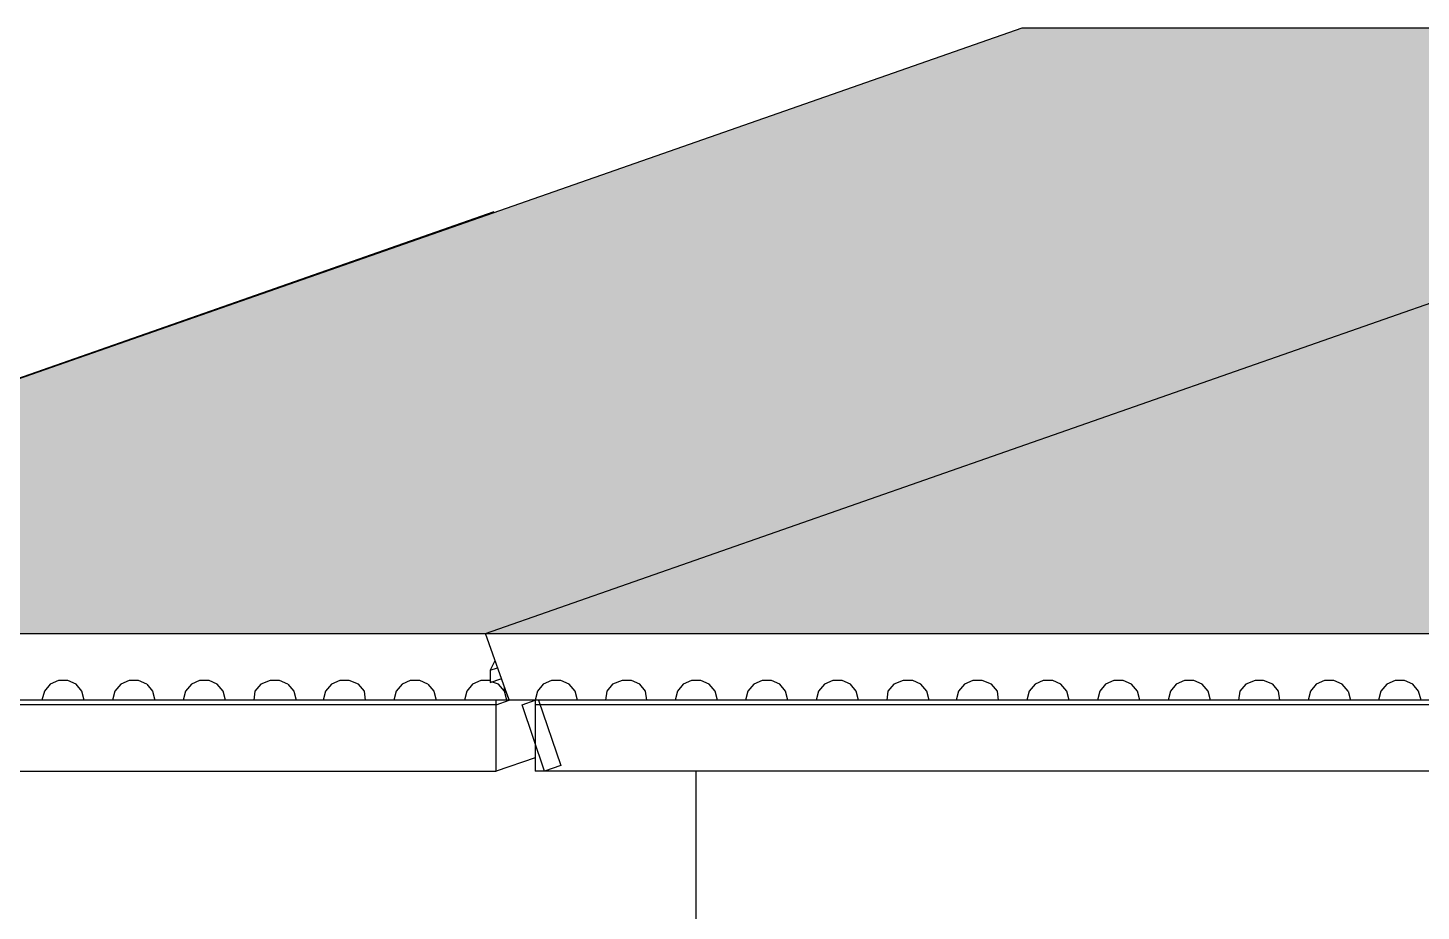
# Model space of a CAD drawing. Extents: x 500 to 638, y 181 to 267.
# Drawn here: x 602.19 to 606.152, y 211.95 to 214.463 of the extents above; entities that cross this region are included whole.
import ezdxf

# ---------------------------------------------------------------- set-up
doc = ezdxf.new("R2010")
doc.units = 0
doc.header["$LTSCALE"] = 7
for name, color, linetype in [('ALVENARIA', 7, 'CONTINUOUS'), ('ALVENARIA1', 44, 'CONTINUOUS'), ('COTA', 1, 'CONTINUOUS'), ('LINVISTA', 13, 'CONTINUOUS')]:
    doc.layers.add(name, color=color, linetype=linetype)

msp = doc.modelspace()

# ---------------------------------------------------------------- hatches: boundary and pattern name
at = {"layer": 'COTA'}
h = msp.add_hatch(dxfattribs=at)
h.set_pattern_fill('SPANTILE,_O', color=256, scale=0.2)
h.set_pattern_definition([(0, (607.07529, 214.00094), (0, 0.2), [0.04, -0.16]), (0, (607.17529, 214.04094), (0, 0.2), [0.04, -0.16]), (0, (607.17529, 214.06094), (0, 0.2), [0.04, -0.16]), (90, (607.09529, 214.00094), (-0.2, 1e-17), [0.2]), (45, (607.09529, 214.00094), (0, 0.2), [0.0565685, -0.2262742]), (45, (607.11529, 214.00094), (0, 0.2), [0.0282843, -0.2545584]), (135, (607.09529, 214.00094), (-0.2, 0), [0.0565685, -0.2262742]), (135, (607.27529, 214.00094), (-0.2, 0), [0.0282843, -0.2545584]), (26.56505, (607.13529, 214.02094), (0.2, 2e-10), [0.04472, -0.4024936]), (153.43495, (607.05529, 214.02094), (-0.2, 2e-10), [0.04472, -0.4024936]), (26.56505, (607.13529, 214.04094), (0.2, 2e-10), [0.04472, -0.4024936]), (153.43495, (607.05529, 214.04094), (-0.2, 2e-10), [0.04472, -0.4024936])])
h.paths.add_polyline_path([(616.5704, 212.7396), (617.1726, 212.9503), (617.1726, 213.2681), (620.5874, 214.4627), (612.2477, 214.4627), (612.2477, 213.3144), (609.9492, 213.3144), (609.9492, 214.4627), (605.0176, 214.4627), (600.0927, 212.7396), (603.4919, 212.7396), (607.0953, 214.0009), (610.6986, 212.7396)])
h = msp.add_hatch(dxfattribs=at)
h.set_pattern_fill('SPANTILE,_O', color=256, scale=0.2)
h.set_pattern_definition([(0, (607.07529, 214.00094), (0, 0.2), [0.04, -0.16]), (0, (607.17529, 214.04094), (0, 0.2), [0.04, -0.16]), (0, (607.17529, 214.06094), (0, 0.2), [0.04, -0.16]), (90, (607.09529, 214.00094), (-0.2, 1e-17), [0.2]), (45, (607.09529, 214.00094), (0, 0.2), [0.056569, -0.226274]), (45, (607.11529, 214.00094), (0, 0.2), [0.028284, -0.254558]), (135, (607.09529, 214.00094), (-0.2, 0), [0.056569, -0.226274]), (135, (607.27529, 214.00094), (-0.2, 0), [0.028284, -0.254558]), (26.565, (607.13529, 214.02094), (0.2, 2e-10), [0.04472, -0.402494]), (153.435, (607.05529, 214.02094), (-0.2, 2e-10), [0.04472, -0.402494]), (26.565, (607.13529, 214.04094), (0.2, 2e-10), [0.04472, -0.402494]), (153.435, (607.05529, 214.04094), (-0.2, 2e-10), [0.04472, -0.402494])])
h.paths.add_polyline_path([(607.0953, 214.0009), (603.4919, 212.7396), (610.6986, 212.7396)])

# ---------------------------------------------------------------- linework, layer by layer
at = {"layer": 'ALVENARIA'}
for p, q in [((603.4919, 212.7396, -1.4713), (607.0953, 214.0009, -1.4713)), ((603.5588, 212.5506, -1.4713), (603.4919, 212.7396, -1.4713)), ((603.4919, 212.7396, -1.4713), (610.6986, 212.7396, -1.4713)), ((603.6559, 212.5957, -1.4713), (603.6391, 212.5757, -1.4713)), ((603.6793, 212.6058, -1.4713), (603.6559, 212.5957, -1.4713)), ((603.7061, 212.6058, -1.4713), (603.6793, 212.6058, -1.4713)), ((603.7295, 212.5957, -1.4713), (603.7061, 212.6058, -1.4713)), ((603.7462, 212.5757, -1.4713), (603.7295, 212.5957, -1.4713)), ((603.8533, 212.5957, -1.4713), (603.8365, 212.5757, -1.4713)), ((603.88, 212.6058, -1.4713), (603.8533, 212.5957, -1.4713)), ((603.9068, 212.6058, -1.4713), (603.88, 212.6058, -1.4713)), ((603.9302, 212.5957, -1.4713), (603.9068, 212.6058, -1.4713)), ((603.947, 212.5757, -1.4713), (603.9302, 212.5957, -1.4713)), ((604.054, 212.5957, -1.4713), (604.0373, 212.5757, -1.4713)), ((604.0774, 212.6058, -1.4713), (604.054, 212.5957, -1.4713)), ((604.1042, 212.6058, -1.4713), (604.0774, 212.6058, -1.4713)), ((604.1276, 212.5957, -1.4713), (604.1042, 212.6058, -1.4713)), ((604.1443, 212.5757, -1.4713), (604.1276, 212.5957, -1.4713)), ((604.2548, 212.5957, -1.4713), (604.238, 212.5757, -1.4713)), ((604.2782, 212.6058, -1.4713), (604.2548, 212.5957, -1.4713)), ((604.3049, 212.6058, -1.4713), (604.2782, 212.6058, -1.4713)), ((604.3284, 212.5957, -1.4713), (604.3049, 212.6058, -1.4713)), ((604.3451, 212.5757, -1.4713), (604.3284, 212.5957, -1.4713)), ((604.4555, 212.5957, -1.4713), (604.4388, 212.5757, -1.4713)), ((604.4789, 212.6058, -1.4713), (604.4555, 212.5957, -1.4713)), ((604.5057, 212.6058, -1.4713), (604.4789, 212.6058, -1.4713)), ((604.5291, 212.5957, -1.4713), (604.5057, 212.6058, -1.4713)), ((604.5458, 212.5757, -1.4713), (604.5291, 212.5957, -1.4713)), ((604.6529, 212.5957, -1.4713), (604.6362, 212.5757, -1.4713)), ((604.6797, 212.6058, -1.4713), (604.6529, 212.5957, -1.4713)), ((604.7064, 212.6058, -1.4713), (604.6797, 212.6058, -1.4713)), ((604.7299, 212.5957, -1.4713), (604.7064, 212.6058, -1.4713)), ((604.7466, 212.5757, -1.4713), (604.7299, 212.5957, -1.4713)), ((604.8536, 212.5957, -1.4713), (604.8369, 212.5757, -1.4713)), ((604.8771, 212.6058, -1.4713), (604.8536, 212.5957, -1.4713)), ((604.9038, 212.6058, -1.4713), (604.8771, 212.6058, -1.4713)), ((604.9306, 212.5957, -1.4713), (604.9038, 212.6058, -1.4713)), ((604.9473, 212.5757, -1.4713), (604.9306, 212.5957, -1.4713)), ((605.0544, 212.5957, -1.4713), (605.0377, 212.5757, -1.4713)), ((605.0778, 212.6058, -1.4713), (605.0544, 212.5957, -1.4713)), ((605.1046, 212.6058, -1.4713), (605.0778, 212.6058, -1.4713)), ((605.128, 212.5957, -1.4713), (605.1046, 212.6058, -1.4713)), ((605.1447, 212.5757, -1.4713), (605.128, 212.5957, -1.4713)), ((605.2551, 212.5957, -1.4713), (605.2384, 212.5757, -1.4713)), ((605.2786, 212.6058, -1.4713), (605.2551, 212.5957, -1.4713)), ((605.3053, 212.6058, -1.4713), (605.2786, 212.6058, -1.4713)), ((605.3287, 212.5957, -1.4713), (605.3053, 212.6058, -1.4713)), ((605.3455, 212.5757, -1.4713), (605.3287, 212.5957, -1.4713)), ((605.4559, 212.5957, -1.4713), (605.4391, 212.5757, -1.4713)), ((605.4793, 212.6058, -1.4713), (605.4559, 212.5957, -1.4713)), ((605.5061, 212.6058, -1.4713), (605.4793, 212.6058, -1.4713)), ((605.5295, 212.5957, -1.4713), (605.5061, 212.6058, -1.4713)), ((605.5462, 212.5757, -1.4713), (605.5295, 212.5957, -1.4713)), ((605.6533, 212.5957, -1.4713), (605.6365, 212.5757, -1.4713)), ((605.68, 212.6058, -1.4713), (605.6533, 212.5957, -1.4713)), ((605.7035, 212.6058, -1.4713), (605.68, 212.6058, -1.4713)), ((605.7302, 212.5957, -1.4713), (605.7035, 212.6058, -1.4713)), ((605.747, 212.5757, -1.4713), (605.7302, 212.5957, -1.4713)), ((605.854, 212.5957, -1.4713), (605.8373, 212.5757, -1.4713)), ((605.8774, 212.6058, -1.4713), (605.854, 212.5957, -1.4713)), ((605.9042, 212.6058, -1.4713), (605.8774, 212.6058, -1.4713)), ((605.9276, 212.5957, -1.4713), (605.9042, 212.6058, -1.4713)), ((605.9444, 212.5757, -1.4713), (605.9276, 212.5957, -1.4713)), ((606.0548, 212.5957, -1.4713), (606.038, 212.5757, -1.4713)), ((606.0782, 212.6058, -1.4713), (606.0548, 212.5957, -1.4713)), ((606.1049, 212.6058, -1.4713), (606.0782, 212.6058, -1.4713)), ((606.1284, 212.5957, -1.4713), (606.1049, 212.6058, -1.4713)), ((606.1451, 212.5757, -1.4713), (606.1284, 212.5957, -1.4713)), ((610.6351, 212.5506, -1.4713), (603.5522, 212.5506, -1.4713)), ((603.5956, 212.5372, -1.4713), (603.6325, 212.5506, -1.4713)), ((603.6391, 212.5757, -1.4713), (603.6325, 212.5506, -1.4713)), ((603.6325, 212.5506, -1.4713), (603.6325, 212.3482, -1.4713)), ((603.6425, 212.5506, -1.4713), (603.7061, 212.3649, -1.4713)), ((603.7529, 212.5506, -1.4713), (603.7462, 212.5757, -1.4713)), ((603.8365, 212.5757, -1.4713), (603.8332, 212.5506, -1.4713)), ((603.9503, 212.5506, -1.4713), (603.947, 212.5757, -1.4713)), ((604.0373, 212.5757, -1.4713), (604.0306, 212.5506, -1.4713)), ((604.151, 212.5506, -1.4713), (604.1443, 212.5757, -1.4713)), ((604.238, 212.5757, -1.4713), (604.2313, 212.5506, -1.4713)), ((604.3518, 212.5506, -1.4713), (604.3451, 212.5757, -1.4713)), ((604.4388, 212.5757, -1.4713), (604.4321, 212.5506, -1.4713)), ((604.5525, 212.5506, -1.4713), (604.5458, 212.5757, -1.4713)), ((604.6362, 212.5757, -1.4713), (604.6328, 212.5506, -1.4713)), ((604.7533, 212.5506, -1.4713), (604.7466, 212.5757, -1.4713)), ((604.8369, 212.5757, -1.4713), (604.8302, 212.5506, -1.4713)), ((604.9507, 212.5506, -1.4713), (604.9473, 212.5757, -1.4713)), ((605.0377, 212.5757, -1.4713), (605.031, 212.5506, -1.4713)), ((605.1514, 212.5506, -1.4713), (605.1447, 212.5757, -1.4713)), ((605.2384, 212.5757, -1.4713), (605.2317, 212.5506, -1.4713)), ((605.3522, 212.5506, -1.4713), (605.3455, 212.5757, -1.4713)), ((605.4391, 212.5757, -1.4713), (605.4325, 212.5506, -1.4713)), ((605.5529, 212.5506, -1.4713), (605.5462, 212.5757, -1.4713)), ((605.6365, 212.5757, -1.4713), (605.6332, 212.5506, -1.4713)), ((605.7503, 212.5506, -1.4713), (605.747, 212.5757, -1.4713)), ((605.8373, 212.5757, -1.4713), (605.8306, 212.5506, -1.4713)), ((605.9444, 212.5757, -1.4713), (605.951, 212.5506, -1.4713)), ((606.038, 212.5757, -1.4713), (606.0313, 212.5506, -1.4713)), ((606.1518, 212.5506, -1.4713), (606.1451, 212.5757, -1.4713)), ((603.6592, 212.3482, -1.4713), (603.5956, 212.5372, -1.4713)), ((610.5581, 212.5372, -1.4713), (603.6325, 212.5372, -1.4713)), ((610.5581, 212.3482, -1.4713), (603.6325, 212.3482, -1.4713)), ((603.7061, 212.3649, -1.4713), (603.6592, 212.3482, -1.4713)), ((604.0908, 209.5377, -1.4713), (604.0908, 212.3482, -1.4713))]:
    msp.add_line(p, q, dxfattribs=at)
at = {"layer": 'ALVENARIA1'}
for p, q in [((600.0927, 212.7396, -1.4713), (605.0176, 214.4627, -1.4713)), ((605.0176, 214.4627, -1.4713), (609.9492, 214.4627, -1.4713)), ((600.0927, 212.7396, -1.4713), (603.4919, 212.7396, -1.4713)), ((603.5187, 212.6626, -1.4713), (603.5053, 212.6359, -1.4713)), ((603.5053, 212.6359, -1.4713), (603.5254, 212.6426, -1.4713)), ((603.5053, 212.6359, -1.4713), (603.5053, 212.6008, -1.4713)), ((603.5187, 212.6626, -1.4713), (603.5187, 212.6626, -1.4713)), ((602.254, 212.5957, -1.4713), (602.2373, 212.5757, -1.4713)), ((602.2774, 212.6058, -1.4713), (602.254, 212.5957, -1.4713)), ((602.3042, 212.6058, -1.4713), (602.2774, 212.6058, -1.4713)), ((602.3276, 212.5957, -1.4713), (602.3042, 212.6058, -1.4713)), ((602.3443, 212.5757, -1.4713), (602.3276, 212.5957, -1.4713)), ((602.4548, 212.5957, -1.4713), (602.438, 212.5757, -1.4713)), ((602.4782, 212.6058, -1.4713), (602.4548, 212.5957, -1.4713)), ((602.5049, 212.6058, -1.4713), (602.4782, 212.6058, -1.4713)), ((602.5284, 212.5957, -1.4713), (602.5049, 212.6058, -1.4713)), ((602.5284, 212.5957, -1.4713), (602.5451, 212.5757, -1.4713)), ((602.6555, 212.5957, -1.4713), (602.6388, 212.5757, -1.4713)), ((602.6789, 212.6058, -1.4713), (602.6555, 212.5957, -1.4713)), ((602.7057, 212.6058, -1.4713), (602.6789, 212.6058, -1.4713)), ((602.7291, 212.5957, -1.4713), (602.7057, 212.6058, -1.4713)), ((602.7458, 212.5757, -1.4713), (602.7291, 212.5957, -1.4713)), ((602.8529, 212.5957, -1.4713), (602.8362, 212.5757, -1.4713)), ((602.8797, 212.6058, -1.4713), (602.8529, 212.5957, -1.4713)), ((602.9064, 212.6058, -1.4713), (602.8797, 212.6058, -1.4713)), ((602.9298, 212.5957, -1.4713), (602.9064, 212.6058, -1.4713)), ((602.9298, 212.5957, -1.4713), (602.9466, 212.5757, -1.4713)), ((603.0536, 212.5957, -1.4713), (603.0369, 212.5757, -1.4713)), ((603.0771, 212.6058, -1.4713), (603.0536, 212.5957, -1.4713)), ((603.1038, 212.6058, -1.4713), (603.0771, 212.6058, -1.4713)), ((603.1306, 212.5957, -1.4713), (603.1038, 212.6058, -1.4713)), ((603.1473, 212.5757, -1.4713), (603.1306, 212.5957, -1.4713)), ((603.2544, 212.5957, -1.4713), (603.2377, 212.5757, -1.4713)), ((603.2778, 212.6058, -1.4713), (603.2544, 212.5957, -1.4713)), ((603.3046, 212.6058, -1.4713), (603.2778, 212.6058, -1.4713)), ((603.328, 212.5957, -1.4713), (603.3046, 212.6058, -1.4713)), ((603.328, 212.5957, -1.4713), (603.3447, 212.5757, -1.4713)), ((603.4551, 212.5957, -1.4713), (603.4384, 212.5757, -1.4713)), ((603.4785, 212.6058, -1.4713), (603.4551, 212.5957, -1.4713)), ((603.5053, 212.6058, -1.4713), (603.4785, 212.6058, -1.4713)), ((603.5053, 212.6008, -1.4713), (603.5354, 212.6108, -1.4713)), ((603.5287, 212.5957, -1.4713), (603.5087, 212.6024, -1.4713)), ((603.5455, 212.5757, -1.4713), (603.5287, 212.5957, -1.4713)), ((603.5388, 212.6058, -1.4713), (603.5388, 212.6058, -1.4713)), ((603.5421, 212.5957, -1.4713), (603.5588, 212.5506, -1.4713)), ((603.5421, 212.5957, -1.4713), (603.5421, 212.5957, -1.4713)), ((603.5455, 212.5757, -1.4713), (603.5455, 212.5857, -1.4713)), ((603.5588, 212.5506, -1.4713), (600.1529, 212.5506, -1.4713)), ((602.2373, 212.5757, -1.4713), (602.2306, 212.5506, -1.4713)), ((602.351, 212.5506, -1.4713), (602.3443, 212.5757, -1.4713)), ((602.438, 212.5757, -1.4713), (602.4313, 212.5506, -1.4713)), ((602.5451, 212.5757, -1.4713), (602.5518, 212.5506, -1.4713)), ((602.6388, 212.5757, -1.4713), (602.6321, 212.5506, -1.4713)), ((602.7525, 212.5506, -1.4713), (602.7458, 212.5757, -1.4713)), ((602.8362, 212.5757, -1.4713), (602.8328, 212.5506, -1.4713)), ((602.9466, 212.5757, -1.4713), (602.9533, 212.5506, -1.4713)), ((603.0369, 212.5757, -1.4713), (603.0302, 212.5506, -1.4713)), ((603.1507, 212.5506, -1.4713), (603.1473, 212.5757, -1.4713)), ((603.2377, 212.5757, -1.4713), (603.231, 212.5506, -1.4713)), ((603.3447, 212.5757, -1.4713), (603.3514, 212.5506, -1.4713)), ((603.4384, 212.5757, -1.4713), (603.4317, 212.5506, -1.4713)), ((603.522, 212.5372, -1.4713), (603.5588, 212.5506, -1.4713)), ((603.522, 212.3482, -1.4713), (603.522, 212.5506, -1.4713)), ((603.5522, 212.5506, -1.4713), (603.5455, 212.5757, -1.4713)), ((603.5488, 212.5757, -1.4713), (603.5488, 212.5757, -1.4713)), ((603.5522, 212.5489, -1.4713), (603.5522, 212.5506, -1.4713)), ((603.5588, 212.5506, -1.4713), (603.5522, 212.5489, -1.4713)), ((603.5555, 212.5506, -1.4713), (603.5555, 212.5506, -1.4713)), ((603.522, 212.5372, -1.4713), (600.2332, 212.5372, -1.4713)), ((600.2332, 212.3482, -1.4713), (603.522, 212.3482, -1.4713)), ((603.6325, 212.3866, -1.4713), (603.522, 212.3482, -1.4713))]:
    msp.add_line(p, q, dxfattribs=at)
at = {"layer": 'LINVISTA'}
for p, q in [((603.5154, 213.939, -1.4713), (600.0927, 212.7396, -1.4713)), ((603.5154, 213.9357, -1.4713), (603.5154, 213.939, -1.4713))]:
    msp.add_line(p, q, dxfattribs=at)

doc.saveas('drawing.dxf')
